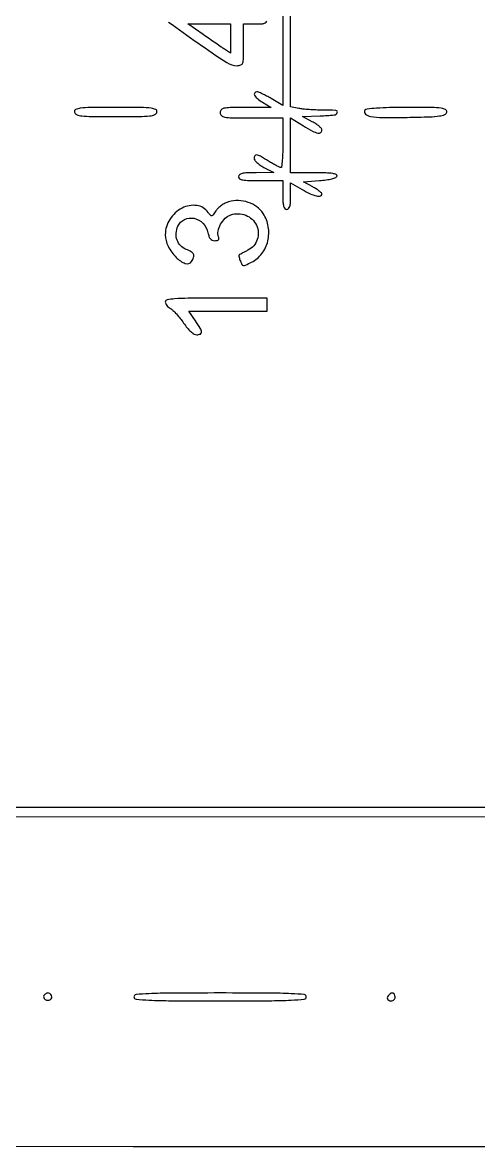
# Model space of a CAD drawing. Extents: x 0 to 836, y 5 to 589.
# Drawn here: x 124.39 to 139.16, y 185.98 to 222.54 of the extents above; entities that cross this region are included whole.
import ezdxf

# ---------------------------------------------------------------- set-up
doc = ezdxf.new("R2010")
doc.units = 0
doc.header["$MEASUREMENT"] = 0

msp = doc.modelspace()

# ---------------------------------------------------------------- linework, layer by layer
for points in [[(201.712326, 537.783562, -0.000001), (217.055896, 537.76491, -0.426088)], [(546.939, 229.3929, -0.000106), (546.943559, 250.949215, -0.000176), (546.957638, 269.095817, -0.000001), (546.976289, 285.583213, -0.415883)], [(836.0595, 588.6891), (420.497259, 588.710259, 0.000013), (261.145696, 588.714318, 0.000021), (126.989856, 588.708632), (4.934769, 588.698274, 0.19889), (4.878609, 588.675009, 0.198853), (4.855343, 588.618859), (4.83877, 516.273901, 0.000036), (4.826254, 436.744061, 0.000021), (4.8222, 342.282364), (4.8222, 95.946129), (4.469225, 95.920114, 0.031904), (4.160456, 95.877435, 0.315999), (4.075312, 95.787407, 0.415411), (4.137995, 95.703578, 0.035338), (4.43445, 95.6826), (4.8222, 95.6826), (4.8222, 50.2101), (4.8222, 4.7376), (420.462, 4.7376), (836.1018, 4.7376)], [(201.712326, 185.847562, -0.000001), (217.055896, 185.82891, -0.426088)], [(604.852986, 529.408162, -0.000002), (620.423836, 529.389509, -0.550615)], [(308.18842, 529.408162, -0.000002), (322.638019, 529.38951, -0.415836)], [(238.738155, 529.614638, -0.000002), (224.300981, 529.63329, -0.415836)], [(531.796111, 538.074638, -0.000002), (517.6951, 538.093291, -0.426056)], [(413.368417, 538.074638, -0.000002), (399.676779, 538.093291, -0.415815)], [(206.267293, 233.405114, -0.000001), (217.051222, 233.389599, -0.0589)], [(77.850638, 481.579418, -0.000002), (77.869294, 494.031443, -0.550517)], [(336.166934, 548.220763, -0.000002), (326.827688, 548.233536, -0.413812)], [(77.644162, 421.684687, -0.000002), (77.625507, 409.236574, -0.415775)], [(260.324089, 280.728444, -0.000002), (260.333986, 287.287743, -0.41377)], [(77.841889, 210.212758, -0.000002), (77.851786, 217.49274, -0.413814)], [(113.24454, 196.8219), (166.4357, 196.843117, -0.000076), (194.129329, 196.849978, -0.000422)], [(132.822, 223.632061), (132.822, 219.859322), (132.447385, 220.078861, 0.009739), (132.297296, 220.162935, 0.012571), (132.156175, 220.23391, 0.010376), (132.03642, 220.287404, 0.10017), (131.982085, 220.2984, 0.236673), (131.910955, 220.262733, 0.292619), (131.905739, 220.190288, 0.096763), (131.997937, 220.078669, 0.034999), (132.16635, 219.959073), (132.4413, 219.791432), (131.61645, 219.791116, 0.003998), (131.111728, 219.786887, 0.046613), (130.915896, 219.765351, 0.162038), (130.826572, 219.713735, 0.183401), (130.7916, 219.6216, 0.212584), (130.833091, 219.528423, 0.142907), (130.93965, 219.477075, 0.038318), (131.175061, 219.456175, 0.002988), (131.8068, 219.4524), (132.822, 219.4524), (132.822, 218.6487, -0.007403), (132.817437, 218.340568, -0.012304), (132.803362, 218.081214, -0.005939), (132.78399, 217.868232, -0.386439), (132.75855, 217.845433, -0.111035), (132.718791, 217.854659, -0.00754), (132.614333, 217.906965, -0.010506), (132.490946, 217.974425, -0.007675), (132.3567, 218.054293, 0.00846), (132.095431, 218.209178, 0.082579), (131.975375, 218.253468, 0.307657), (131.916, 218.227781, 0.142341), (131.8914, 218.143121, 0.168972), (131.911957, 218.084027, 0.03918), (131.984592, 218.005727, 0.036138), (132.087199, 217.924044, 0.0286), (132.20865, 217.85076), (132.5259, 217.683278), (131.95485, 217.679539, 0.009031), (131.662458, 217.672342, 0.045588), (131.500748, 217.650577, 0.104163), (131.414975, 217.610983, 0.236978), (131.3838, 217.5489, 0.266366), (131.420279, 217.485283, 0.088943), (131.5248, 217.446882, 0.037256), (131.723814, 217.426875, 0.00643), (132.1029, 217.422), (132.822, 217.422), (132.822, 216.9567, 0.01212), (132.827636, 216.724225, 0.054498), (132.848918, 216.5901, 0.118311), (132.888365, 216.518197, 0.211442), (132.9489, 216.4914, 0.202455), (133.008859, 216.516715, 0.121964), (133.048423, 216.58439, 0.057989), (133.069988, 216.709664, 0.013655), (133.0758, 216.922439), (133.0758, 217.353478), (133.450415, 217.133939, 0.022251), (133.708024, 216.997986, 0.053466), (133.911594, 216.927285, 0.105612), (134.041124, 216.925084, 0.358625), (134.091, 216.985678, 0.209335), (134.075057, 217.022089, 0.022051), (134.002431, 217.083421, 0.024308), (133.904985, 217.151322, 0.017141), (133.789488, 217.218328), (133.487975, 217.3797), (134.01553, 217.422, 0.015897), (134.231703, 217.446269, 0.028466), (134.40678, 217.481852, 0.03066), (134.534661, 217.524049, 0.221727), (134.577892, 217.57005, 0.394072), (134.554415, 217.620868, 0.061095), (134.437217, 217.652697, 0.029435), (134.220486, 217.671012, 0.006363), (133.84425, 217.6758), (133.0758, 217.6758), (133.0758, 218.563318), (133.0758, 219.450836), (133.487007, 219.197818, 0.012763), (133.782829, 219.026047, 0.067597), (133.957396, 218.959229, 0.21343), (134.049845, 218.977006, 0.244789), (134.091, 219.056031, 0.180386), (134.071114, 219.109357, 0.035725), (133.997808, 219.18268, 0.033672), (133.89522, 219.260147, 0.025766), (133.77375, 219.330981), (133.4565, 219.4947), (134.02755, 219.519715, 0.011728), (134.486778, 219.550637, 0.282752), (134.585569, 219.624469, 0.513051), (134.540556, 219.694666, 0.013135), (134.101575, 219.7062, -0.009248), (133.891898, 219.710078, -0.008086), (133.672891, 219.721732, -0.008156), (133.475326, 219.738694, -0.023865), (133.340175, 219.759075), (133.0758, 219.81195), (133.0758, 223.573308)], [(129.122213, 222.559299, 0.005433), (130.069329, 221.881612, 0.007285), (131.012025, 221.242703, 0.146296), (131.340807, 221.1444, 0.092874), (131.463901, 221.167463, 0.227966), (131.525219, 221.233009, 0.071609), (131.549058, 221.379939, 0.004467), (131.553, 221.8212), (131.553, 222.498), (131.9337, 222.498, 0.012699), (132.160418, 222.503759, 0.114574), (132.25518, 222.5309, 0.210352), (132.300389, 222.590488, 0.058662)], [(164.9277, 186.12, -0.00006), (144.863593, 186.122419, -0.000101), (127.973098, 186.129889), (112.616474, 186.139782, -0.414025)]]:
    msp.add_lwpolyline(points, format="xyb")
for points in [[(131.13, 222.02297), (131.13, 221.54794), (130.933547, 221.676661, -0.00452), (130.826783, 221.748003, -0.001063), (130.649581, 221.869298, -0.001095), (130.446401, 222.009666, -0.001077), (130.242722, 222.151691), (129.74835, 222.498), (130.439175, 222.498), (131.13, 222.498)], [(126.070105, 219.64275, 0.254832), (126.137342, 219.561168, 0.068159), (126.306215, 219.518703, 0.024934), (126.636043, 219.498762, 0.002632), (127.4076, 219.4947, 0.002632), (128.179157, 219.498762, 0.024934), (128.508985, 219.518703, 0.068159), (128.677858, 219.561168, 0.254832), (128.745095, 219.64275, 0.335991), (128.705019, 219.72404, 0.088793), (128.556956, 219.767799, 0.02535), (128.232519, 219.787144, 0.002216), (127.4076, 219.7908, 0.002216), (126.582681, 219.787144, 0.02535), (126.258244, 219.767799, 0.088793), (126.110181, 219.72404, 0.335991)], [(135.482344, 219.698829, 0.362859), (135.499641, 219.578353, 0.142614), (135.662229, 219.500072, 0.039903), (136.057133, 219.466173, 0.006123), (136.846013, 219.471205, 0.002888), (137.579683, 219.48911, 0.025518), (137.902586, 219.515388, 0.067043), (138.069579, 219.560907, 0.250335), (138.135791, 219.64275, 0.329521), (138.096982, 219.723708, 0.093362), (137.955185, 219.767722, 0.026378), (137.642924, 219.787121, 0.002325), (136.851696, 219.7908, 0.004799), (136.278943, 219.785303, 0.011967), (135.860682, 219.767252, 0.008478), (135.549865, 219.741076, 0.233154)], [(131.06699, 216.734389, 0.048999), (130.951722, 216.688869, 0.03454), (130.832363, 216.61682, 0.035001), (130.726778, 216.53107, 0.05974), (130.65374, 216.444247, -0.011552), (130.562782, 216.312186, -0.189773), (130.518461, 216.283811, -0.271529), (130.47546, 216.298824, -0.023408), (130.401474, 216.394585, 0.211093), (130.035213, 216.615981, 0.153403), (129.560369, 216.53114, 0.129568), (129.16174, 216.167931, 0.144874), (129.015316, 215.670751, 0.118743), (129.105688, 215.297769, 0.075627), (129.368231, 214.933921, 0.104789), (129.663089, 214.73822, 0.360451), (129.865763, 214.80421, 0.058537), (129.931089, 214.940426, 0.187349), (129.927114, 215.039302, 0.160649), (129.855591, 215.11936, 0.040558), (129.695618, 215.195063, -0.107945), (129.51378, 215.313156, -0.108648), (129.39826, 215.496064, -0.103734), (129.366982, 215.717804, -0.090479), (129.424386, 215.945405, -0.175419), (129.63872, 216.164317, -0.166765), (129.94868, 216.201117, -0.150308), (130.23989, 216.03796, -0.142024), (130.397064, 215.73573, 0.036534), (130.430434, 215.615358, 0.090483), (130.476054, 215.536404, 0.120338), (130.537468, 215.491922, 0.097136), (130.61763, 215.4762, 0.049538), (130.691026, 215.48349, 0.157244), (130.733554, 215.507274, 0.197701), (130.748569, 215.547338, 0.083848), (130.737011, 215.604619, -0.147101), (130.723272, 215.789188, -0.075242), (130.807591, 216.007874, -0.072203), (130.958637, 216.201547, -0.107624), (131.141155, 216.313412, -0.182238), (131.621162, 216.301365, -0.185988), (131.968715, 215.975382, -0.197143), (131.996447, 215.516398, -0.195315), (131.694005, 215.16787, 0.002093), (131.58969, 215.114292, 0.003032), (131.49805, 215.06603, 0.001553), (131.420759, 215.024415, 0.050235), (131.403133, 215.012423, 0.2614), (131.397138, 214.996578, 0.016535), (131.406521, 214.945813, 0.020895), (131.423003, 214.883257, 0.013728), (131.44692, 214.812709, 0.039093), (131.495735, 214.706959, 0.24682), (131.543885, 214.675672, 0.130591), (131.616955, 214.688023, 0.008927), (131.808288, 214.779277, 0.116211), (132.142477, 215.057499, 0.103036), (132.335517, 215.467754, 0.100295), (132.351505, 215.930576, 0.104035), (132.184989, 216.356459, 0.088767), (131.979398, 216.574025, 0.077816), (131.701868, 216.718968, 0.07552), (131.385391, 216.774998, 0.075811)], [(129.015, 213.491077, 0.110466), (129.027063, 213.437142, 0.05568), (129.063765, 213.377457, 0.051341), (129.117512, 213.32149, 0.052961), (129.181009, 213.278308, -0.067746), (129.261838, 213.219784, -0.017359), (129.374937, 213.104103, -0.017357), (129.495941, 212.961802, -0.016837), (129.608073, 212.810031, 0.023326), (129.726364, 212.654196, 0.036879), (129.843044, 212.533781, 0.043967), (129.949508, 212.45459, 0.138798), (130.034264, 212.4306, 0.101146), (130.150199, 212.454295, 0.326928), (130.188012, 212.518007, 0.112736), (130.147782, 212.639064, 0.012718), (129.99045, 212.884094), (129.781499, 213.192), (131.04795, 213.192), (132.3144, 213.192), (132.3144, 213.4035), (132.3144, 213.615), (130.6647, 213.615, 0.002317), (129.757488, 213.610797, 0.016429), (129.317704, 213.592261, 0.029197), (129.071161, 213.559187, 0.359108)], [(125.084713, 191.032646, 0.221146), (125.076445, 190.963076, 0.174599), (125.123627, 190.902621, 0.137965), (125.209108, 190.877282, 0.142848), (125.29398, 190.900753, 0.189436), (125.335208, 190.955805, 0.165456), (125.3309, 191.028004, 0.147302), (125.281883, 191.088616, 0.150691), (125.208, 191.1114, 0.08914), (125.175864, 191.105625, 0.053258), (125.141006, 191.088266, 0.051122), (125.108865, 191.06277, 0.061191)], [(127.9998, 190.9845, 0.38529), (128.06704, 190.910194, 0.013583), (128.48625, 190.879711, 0.01012), (129.208616, 190.861515, 0.001237), (130.7916, 190.8576, 0.001237), (132.374584, 190.861515, 0.01012), (133.09695, 190.879711, 0.013583), (133.51616, 190.910194, 0.38529), (133.5834, 190.9845, 0.38529), (133.51616, 191.058806, 0.013583), (133.09695, 191.089289, 0.01012), (132.374584, 191.107485, 0.001237), (130.7916, 191.1114, 0.001237), (129.208616, 191.107485, 0.01012), (128.48625, 191.089289, 0.013583), (128.06704, 191.058806, 0.38529)], [(136.2624, 191.055, 0.091649), (136.214103, 190.984798, 0.193059), (136.211605, 190.919796, 0.206496), (136.254205, 190.874095, 0.103678), (136.3329, 190.8576, 0.099038), (136.38133, 190.867288, 0.097945), (136.422523, 190.894877, 0.097945), (136.450112, 190.93607, 0.099038), (136.4598, 190.9845, 0.103678), (136.443305, 191.063195, 0.206496), (136.397604, 191.105795, 0.193059), (136.332602, 191.103297, 0.091649)]]:
    msp.add_lwpolyline(points, format="xyb", close=True)
msp.add_lwpolyline([(166.481117, 197.118), (113.364, 197.118)])

doc.saveas('drawing.dxf')
